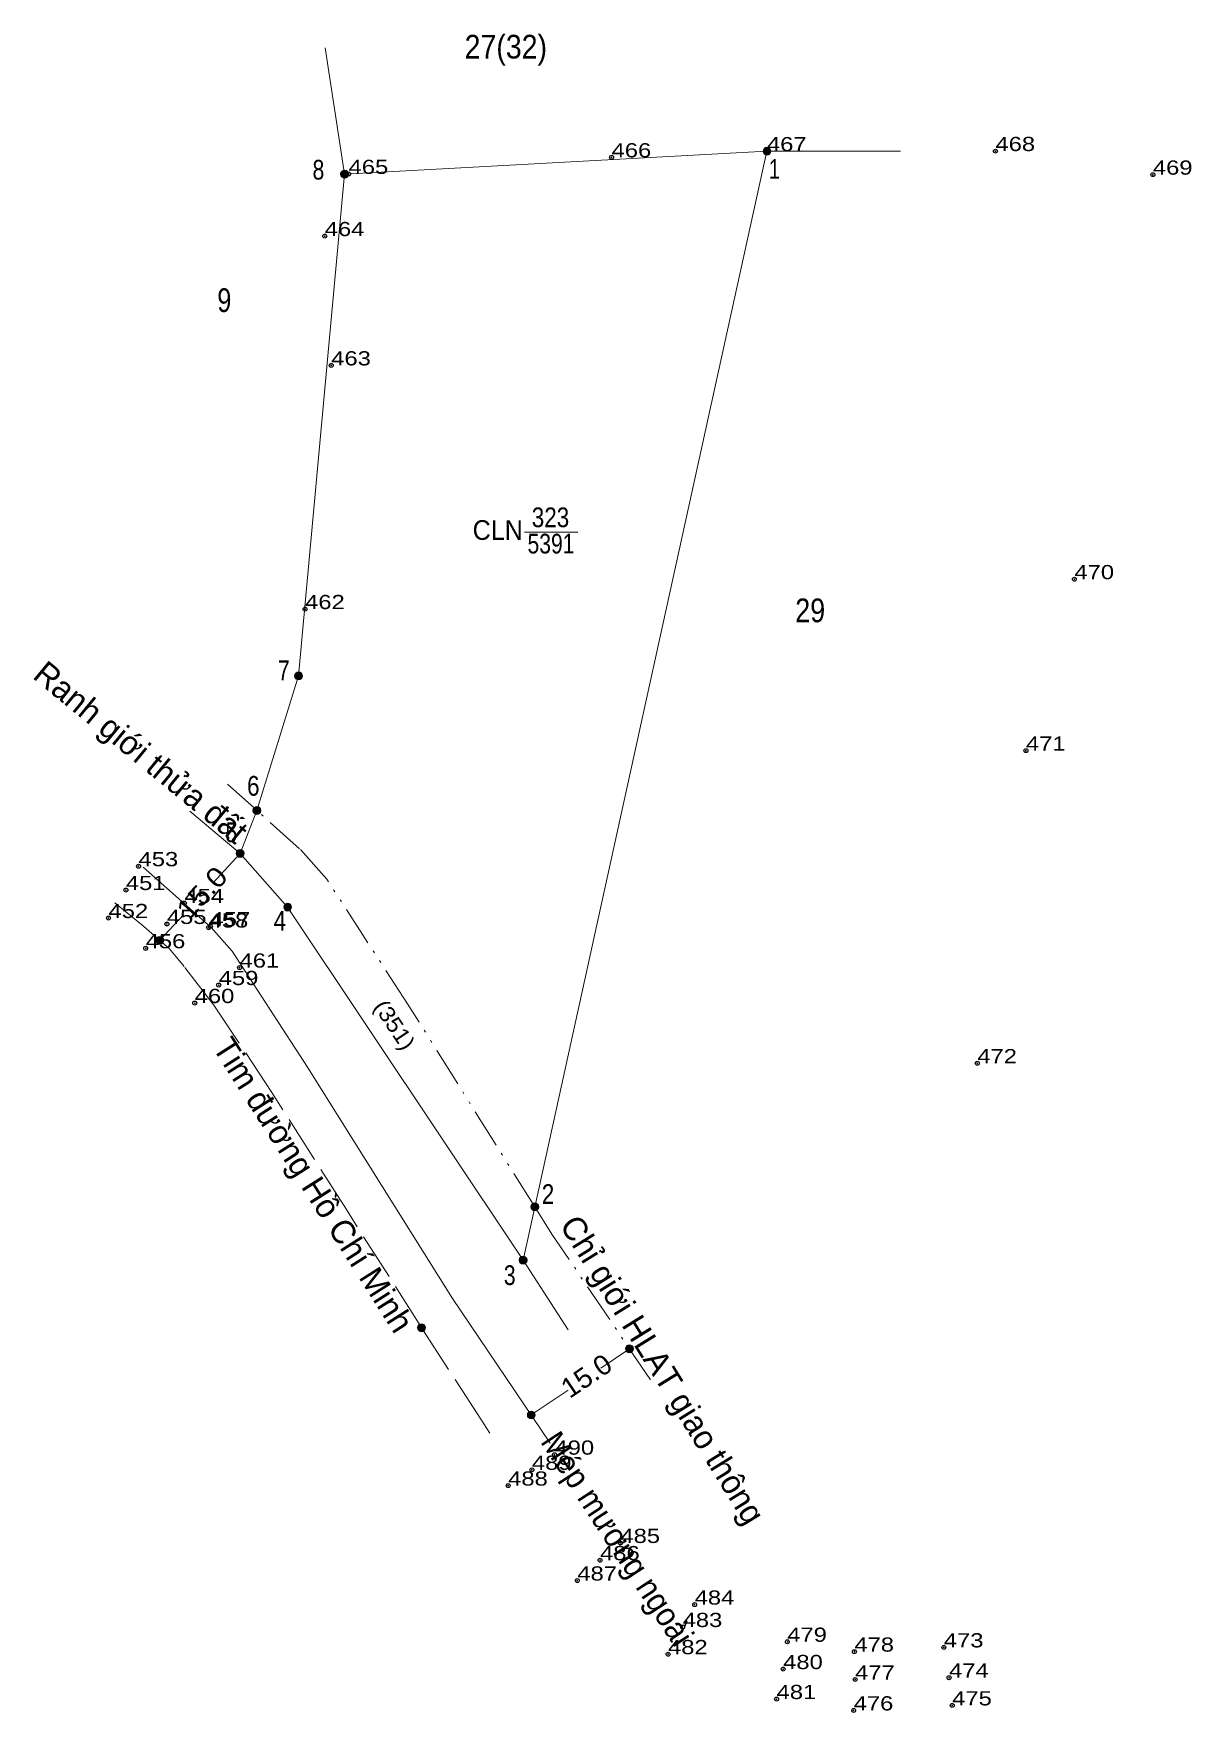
# Model space of a CAD drawing. Header units: metres. Extents: x 537500 to 538200, y 1850743 to 1851198.
# Drawn here: x 538053.6 to 538200.3, y 1850800.1 to 1851012.8 of the extents above; entities that cross this region are included whole.
import ezdxf
from ezdxf.enums import TextEntityAlignment as Align

# ---------------------------------------------------------------- set-up
doc = ezdxf.new("R2010")
doc.units = ezdxf.units.M
doc.header["$PDMODE"] = 32
doc.header["$PDSIZE"] = 0.5
doc.linetypes.add('DASH_DOUBLE_DOT', pattern=[9.2, 5, -1.2, 0.3, -1.2, 0.3, -1.2])
doc.linetypes.add('LONG_DASHED', pattern=[7.5, 6, -1.5])
for name, color, linetype, lineweight in [('1', 7, 'Continuous', 13), ('10', 7, 'Continuous', 13), ('13', 7, 'DASH_DOUBLE_DOT', 13), ('22', 7, 'LONG_DASHED', 13), ('45', 7, 'Continuous', 13), ('5', 7, 'Continuous', 13), ('50', 7, 'DASH_DOUBLE_DOT', 13), ('52', 7, 'Continuous', 13)]:
    doc.layers.add(name, color=color, linetype=linetype, lineweight=lineweight)
for name, color, linetype in [('12', 7, 'Continuous'), ('63', 7, 'Continuous'), ('7', 7, 'Continuous')]:
    doc.layers.add(name, color=color, linetype=linetype)

msp = doc.modelspace()

# ---------------------------------------------------------------- hatches: boundary and pattern name
at = {"layer": '1'}
msp.add_hatch(color=256, dxfattribs=at).paths.add_polyline_path([(538117.63, 1850864.12, 1), (538116.63, 1850864.12, 1)])
at = {"layer": '10'}
for points in [[(538093.53, 1850994.97, 1), (538092.53, 1850994.97, 1)], [(538080.31, 1850908.9, 1), (538079.31, 1850908.9, 1)], [(538086.32, 1850902.1, 1), (538085.32, 1850902.1, 1)], [(538070.13, 1850897.88, 1), (538069.13, 1850897.88, 1)], [(538116.14, 1850857.36, 1), (538115.14, 1850857.36, 1)]]:
    msp.add_hatch(color=256, dxfattribs=at).paths.add_polyline_path(points)
at = {"layer": '45'}
for points in [[(538103.28, 1850848.79, 1), (538102.28, 1850848.79, 1)], [(538129.61, 1850846.13, 1), (538128.61, 1850846.13, 1)], [(538117.18, 1850837.74, 1), (538116.18, 1850837.74, 1)]]:
    msp.add_hatch(color=256, dxfattribs=at).paths.add_polyline_path(points)
at = {"layer": '5'}
for points in [[(538147.03, 1850997.88, 1), (538146.03, 1850997.88, 1)], [(538087.7, 1850931.39, 1), (538086.7, 1850931.39, 1)], [(538082.43, 1850914.34, 1), (538081.43, 1850914.34, 1)]]:
    msp.add_hatch(color=256, dxfattribs=at).paths.add_polyline_path(points)

# ---------------------------------------------------------------- linework, layer by layer
at = {"layer": '1'}
msp.add_circle((538117.13, 1850864.12), 0.5, dxfattribs=at)
at = {"layer": '10'}
for p, q in [((538090.56, 1851011), (538093.03, 1850994.97)), ((538076.34, 1850905.15), (538079.81, 1850908.9)), ((538076.14, 1850899.51), (538067.52, 1850907.14)), ((538069.63, 1850897.89), (538072.68, 1850901.18)), ((538115.64, 1850857.36), (538121.34, 1850848.53))]:
    msp.add_line(p, q, dxfattribs=at)
for points in [[(538073.42, 1850914.26), (538079.81, 1850908.9), (538085.82, 1850902.1), (538115.64, 1850857.36)], [(538119.07, 1850834.19), (538106.72, 1850852.49), (538088.34, 1850881.8), (538078.81, 1850896.52), (538076.14, 1850899.51)]]:
    msp.add_lwpolyline(points, dxfattribs=at)
for centre in [(538093.03, 1850994.97), (538079.81, 1850908.9), (538085.82, 1850902.1), (538069.63, 1850897.88), (538115.64, 1850857.36)]:
    msp.add_circle(centre, 0.5, dxfattribs=at)
at = {"layer": '13', "linetype": 'Continuous'}
msp.add_line((538115.8, 1850949.62), (538122.56, 1850949.62), dxfattribs=at)
at = {"layer": '13'}
msp.add_line((538087.33, 1850909.5), (538081.93, 1850914.34), dxfattribs=at)
msp.add_lwpolyline([(538117.13, 1850864.12), (538100.99, 1850889.86), (538090.77, 1850905.65), (538087.33, 1850909.5)], dxfattribs=at)
at = {"layer": '22'}
msp.add_lwpolyline([(538111.42, 1850835.43), (538110.28, 1850837.2), (538102.68, 1850848.94), (538093.26, 1850863.77), (538083.82, 1850878.62), (538076.48, 1850889.69), (538072.71, 1850894.58), (538070.86, 1850896.82), (538067.3, 1850899.9), (538063.94, 1850902.64)], dxfattribs=at)
at = {"layer": '45'}
for p, q in [((538129.11, 1850846.13), (538125.47, 1850843.67)), ((538121.37, 1850840.9), (538116.68, 1850837.74))]:
    msp.add_line(p, q, dxfattribs=at)
for centre in [(538102.78, 1850848.79), (538129.11, 1850846.13), (538116.68, 1850837.74)]:
    msp.add_circle(centre, 0.5, dxfattribs=at)
at = {"layer": '5'}
msp.add_lwpolyline([(538079.81, 1850908.9), (538081.93, 1850914.34), (538087.2, 1850931.39), (538093.03, 1850994.97)], dxfattribs=at)
for centre in [(538146.53, 1850997.88), (538087.2, 1850931.39), (538081.93, 1850914.34)]:
    msp.add_circle(centre, 0.5, dxfattribs=at)
at = {"layer": '50'}
msp.add_line((538081.94, 1850914.35), (538077.46, 1850918.37), dxfattribs=at)
msp.add_lwpolyline([(538131.76, 1850842.2), (538119.29, 1850860.67), (538117.13, 1850864.12)], dxfattribs=at)
at = {"layer": '52'}
for p, q in [((538093.03, 1850994.97), (538146.53, 1850997.88)), ((538146.53, 1850997.88), (538115.64, 1850857.36)), ((538146.53, 1850997.88), (538163.44, 1850997.89))]:
    msp.add_line(p, q, dxfattribs=at)
at = {"layer": '7'}
for p in [(538126.85, 1850997.1), (538146.53, 1850997.88), (538175.47, 1850997.89), (538093.54, 1850995), (538195.41, 1850994.91), (538090.52, 1850987.12), (538091.34, 1850970.74), (538185.47, 1850943.65), (538088.03, 1850939.86), (538179.33, 1850921.92), (538066.94, 1850907.27), (538065.33, 1850904.26), (538072.74, 1850902.6), (538063.13, 1850900.71), (538070.52, 1850899.96), (538075.81, 1850899.51), (538076.05, 1850899.66), (538067.84, 1850896.88), (538079.73, 1850894.43), (538077.09, 1850892.22), (538074.05, 1850889.94), (538173.17, 1850882.31), (538116.76, 1850830.79), (538119.63, 1850832.71), (538113.75, 1850828.79), (538127.97, 1850821.52), (538125.39, 1850819.34), (538122.51, 1850816.76), (538137.37, 1850813.71), (538135.85, 1850810.87), (538134.01, 1850807.43), (538149.11, 1850809), (538157.6, 1850807.75), (538168.93, 1850808.29), (538148.58, 1850805.54), (538157.7, 1850804.22), (538169.59, 1850804.45), (538147.75, 1850801.74), (538157.51, 1850800.3), (538169.99, 1850800.94)]:
    msp.add_point(p, dxfattribs=at)

# ---------------------------------------------------------------- texts
at = {"layer": '1', "width": 0.8}
msp.add_text('5391', height=2.5, dxfattribs=at).set_placement((538119.175, 1850946.91), align=Align.CENTER)
at = {"layer": '12', "width": 1.25}
for s, p in [('467', (538146.53, 1850997.88)), ('467', (538146.53, 1850997.88)), ('467', (538146.53, 1850997.88)), ('468', (538175.47, 1850997.9)), ('468', (538175.47, 1850997.9)), ('468', (538175.47, 1850997.9)), ('466', (538126.85, 1850997.1)), ('466', (538126.85, 1850997.1)), ('466', (538126.85, 1850997.1)), ('465', (538093.54, 1850995)), ('465', (538093.54, 1850995)), ('465', (538093.54, 1850995)), ('469', (538195.41, 1850994.91)), ('469', (538195.41, 1850994.91)), ('469', (538195.41, 1850994.91)), ('464', (538090.52, 1850987.12)), ('464', (538090.52, 1850987.12)), ('464', (538090.52, 1850987.12)), ('463', (538091.34, 1850970.74)), ('463', (538091.34, 1850970.74)), ('463', (538091.34, 1850970.74)), ('470', (538185.47, 1850943.65)), ('470', (538185.47, 1850943.65)), ('470', (538185.47, 1850943.65)), ('462', (538088.03, 1850939.86)), ('462', (538088.03, 1850939.86)), ('462', (538088.03, 1850939.86)), ('471', (538179.33, 1850921.92)), ('471', (538179.33, 1850921.92)), ('471', (538179.33, 1850921.92)), ('453', (538066.94, 1850907.28)), ('453', (538066.94, 1850907.28)), ('453', (538066.94, 1850907.28)), ('451', (538065.33, 1850904.26)), ('451', (538065.33, 1850904.26)), ('451', (538065.33, 1850904.26)), ('454', (538072.74, 1850902.6)), ('454', (538072.74, 1850902.6)), ('454', (538072.74, 1850902.6)), ('452', (538063.13, 1850900.71)), ('452', (538063.13, 1850900.71)), ('452', (538063.13, 1850900.71)), ('455', (538070.52, 1850899.96)), ('455', (538070.52, 1850899.96)), ('455', (538070.52, 1850899.96)), ('458', (538075.81, 1850899.51)), ('458', (538075.81, 1850899.51)), ('458', (538075.81, 1850899.51)), ('457', (538076.05, 1850899.66)), ('457', (538076.05, 1850899.66)), ('457', (538076.05, 1850899.66)), ('456', (538067.84, 1850896.88)), ('456', (538067.84, 1850896.88)), ('456', (538067.84, 1850896.88)), ('461', (538079.73, 1850894.43)), ('461', (538079.73, 1850894.43)), ('461', (538079.73, 1850894.43)), ('459', (538077.09, 1850892.22)), ('459', (538077.09, 1850892.22)), ('459', (538077.09, 1850892.22)), ('460', (538074.05, 1850889.94)), ('460', (538074.05, 1850889.94)), ('460', (538074.05, 1850889.94)), ('472', (538173.17, 1850882.31)), ('472', (538173.17, 1850882.31)), ('472', (538173.17, 1850882.31)), ('490', (538119.62, 1850832.71)), ('490', (538119.62, 1850832.71)), ('490', (538119.62, 1850832.71)), ('489', (538116.76, 1850830.79)), ('489', (538116.76, 1850830.79)), ('489', (538116.76, 1850830.79)), ('488', (538113.75, 1850828.79)), ('488', (538113.75, 1850828.79)), ('488', (538113.75, 1850828.79)), ('485', (538127.97, 1850821.52)), ('485', (538127.97, 1850821.52)), ('485', (538127.97, 1850821.52)), ('486', (538125.39, 1850819.34)), ('486', (538125.39, 1850819.34)), ('486', (538125.39, 1850819.34)), ('487', (538122.51, 1850816.76)), ('487', (538122.51, 1850816.76)), ('487', (538122.51, 1850816.76)), ('484', (538137.37, 1850813.71)), ('484', (538137.37, 1850813.71)), ('484', (538137.37, 1850813.71)), ('483', (538135.85, 1850810.87)), ('483', (538135.85, 1850810.87)), ('483', (538135.85, 1850810.87)), ('479', (538149.1, 1850809)), ('479', (538149.1, 1850809)), ('479', (538149.1, 1850809)), ('473', (538168.93, 1850808.29)), ('473', (538168.93, 1850808.29)), ('473', (538168.93, 1850808.29)), ('482', (538134, 1850807.43)), ('482', (538134, 1850807.43)), ('482', (538134, 1850807.43)), ('478', (538157.6, 1850807.75)), ('478', (538157.6, 1850807.75)), ('478', (538157.6, 1850807.75)), ('480', (538148.58, 1850805.54)), ('480', (538148.58, 1850805.54)), ('480', (538148.58, 1850805.54)), ('477', (538157.7, 1850804.22)), ('477', (538157.7, 1850804.22)), ('477', (538157.7, 1850804.22)), ('474', (538169.59, 1850804.45)), ('474', (538169.59, 1850804.45)), ('474', (538169.59, 1850804.45)), ('481', (538147.75, 1850801.74)), ('481', (538147.75, 1850801.74)), ('481', (538147.75, 1850801.74)), ('476', (538157.51, 1850800.3)), ('476', (538157.51, 1850800.3)), ('476', (538157.51, 1850800.3)), ('475', (538169.99, 1850800.94)), ('475', (538169.99, 1850800.94)), ('475', (538169.99, 1850800.94))]:
    msp.add_text(s, height=1.8, dxfattribs=at).set_placement(p)
at = {"layer": '13'}
for s, height, width, p in [('27(32)', 3, 0.9, (538113.455, 1851009.63)), ('9', 3, 0.8, (538077.8, 1850977.51)), ('323', 2.5, 0.85, (538119.11, 1850950.24)), ('29', 3, 0.85, (538152.005, 1850938.2))]:
    msp.add_text(s, height=height, dxfattribs=dict(at, width=width)).set_placement(p, align=Align.CENTER)
at = {"layer": '13', "width": 0.95}
msp.add_text('CLN', height=2.5, dxfattribs=at).set_placement((538115.61, 1850948.63), align=Align.RIGHT)
at = {"layer": '13'}
for s, rotation, p in [('Ranh giới thửa đất', 320.561, (538066.292, 1850920.583)), ('Tim đường Hồ Chí Minh', 302.444, (538087.815, 1850866.095)), ('Chỉ giới HLAT giao thông', 301.79, (538132.046, 1850842.69))]:
    msp.add_text(s, height=3, rotation=rotation, dxfattribs=at).set_placement(p, align=Align.CENTER)
for s, height, rotation, width, p in [('(351)', 2, 303.684, 1.1, (538098.526, 1850886.62)), ('Mép mương ngoài', 3, 303.2, 0.95, (538126.335, 1850821.241))]:
    msp.add_text(s, height=height, rotation=rotation, dxfattribs=dict(at, width=width)).set_placement(p, align=Align.CENTER)
at = {"layer": '45'}
for rotation, width, p in [(47.132, 1.15, (538075.881, 1850903.06)), (34.019, 1.05, (538124.361, 1850841.666))]:
    msp.add_text('15.0', height=2.5, rotation=rotation, dxfattribs=dict(at, width=width)).set_placement(p, align=Align.CENTER)
at = {"layer": '63'}
for s, width, p in [(' 8', 0.8, (538090.46, 1850994.29)), (' 1', 0.75, (538148.17, 1850994.39)), (' 7', 0.8, (538086.08, 1850930.85)), (' 6', 0.85, (538082.26, 1850916.22)), (' 5', 0.8, (538079.44, 1850910.32)), (' 4', 0.85, (538085.62, 1850899.12)), (' 2', 0.85, (538119.59, 1850864.48)), (' 3', 0.8, (538114.69, 1850854.21))]:
    msp.add_text(s, height=2.5, dxfattribs=dict(at, width=width)).set_placement(p, align=Align.RIGHT)

doc.saveas('drawing.dxf')
